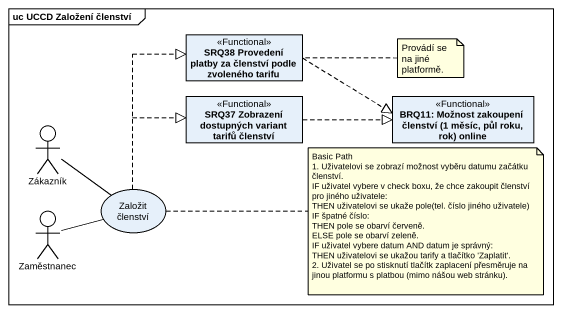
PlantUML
@startuml
mainframe uc UCCD Založení členství
allowmixing
hide circle
hide empty members
class "SRQ38 Provedení platby za členství podle zvoleného tarifu" as SRQ38_Provedení_platby_za <<Functional>>
actor Zákazník
class "SRQ37 Zobrazení dostupných variant tarifů členství" as SRQ37_Zobrazení_dostupných <<Functional>>
class "BRQ11: Možnost zakoupení členství (1 měsíc, půl roku, rok) online" as BRQ11_Možnost_zakoupení <<Functional>>
usecase "Založit členství" as Založit_členství
actor Zaměstnanec
SRQ38_Provedení_platby_za .right.|> BRQ11_Možnost_zakoupení
Zákazník -right- Založit_členství
SRQ37_Zobrazení_dostupných .right.|> BRQ11_Možnost_zakoupení
Založit_členství .up.|> SRQ38_Provedení_platby_za
Založit_členství .up.|> SRQ37_Zobrazení_dostupných
Zaměstnanec -right- Založit_členství
note right of SRQ38_Provedení_platby_za : Provádí se na jiné platformě.
note right of Založit_členství
  Basic Path
  1. Uživatelovi se zobrazí možnost vyběru datumu začátku členství.
  IF uživatel vybere v check boxu, že chce zakoupit členství pro jiného uživatele:
  THEN uživatelovi se ukaže pole(tel. číslo jiného uživatele)
  IF špatné číslo:
  THEN pole se obarví červeně.
  ELSE pole se obarví zeleně.
  IF uživatel vybere datum AND datum je správný:
  THEN uživatelovi se ukažou tarify a tlačítko 'Zaplatit'.
  2. Uživatel se po stisknutí tlačítk zaplacení přesměruje na jinou platformu s platbou (mimo nášou web stránku).
end note
@enduml
